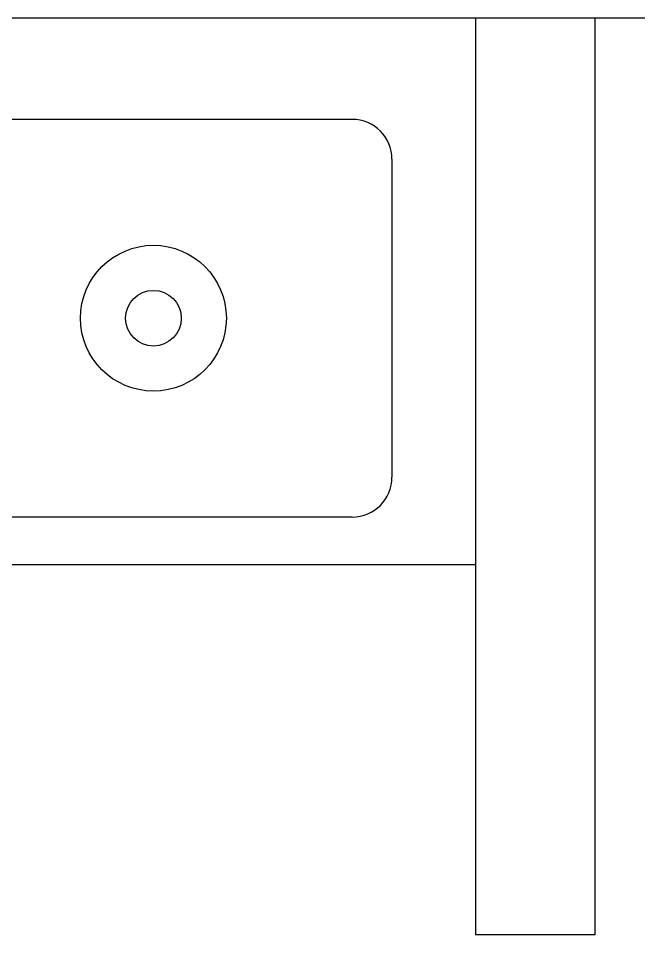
# Model space of a CAD drawing. Header units: metres. Extents: x -331 to 2982, y 362 to 2539.
# Drawn here: x 2873.032 to 2873.813, y 1400.584 to 1401.736 of the extents above; entities that cross this region are included whole.
import ezdxf

# ---------------------------------------------------------------- set-up
doc = ezdxf.new("R2010")
doc.units = ezdxf.units.M
for name, color, linetype in [('Div', 251, 'Continuous'), ('Mob', 251, 'Continuous'), ('Pis', 251, 'Continuous')]:
    doc.layers.add(name, color=color, linetype=linetype)

# ---------------------------------------------------------------- blocks, each defined once
blk = doc.blocks.new('XR_BL2_AND_MON-REV15$0$A$C33FF3198')
at = {"layer": 'Mob'}
for p, q in [((0.9, 0.25), (0.4, 0.25)), ((0.95, 0.2), (0.95, -0.2)), ((0.9, -0.25), (0.4, -0.25))]:
    blk.add_line(p, q, dxfattribs=at)
for radius in [0.0917, 0.035]:
    blk.add_circle((0.65, 0), radius, dxfattribs=at)
for centre, start, end in [((0.9, 0.2), 0, 90), ((0.9, -0.2), 270, 0)]:
    blk.add_arc(centre, 0.05, start, end, dxfattribs=at)

msp = doc.modelspace()

# ---------------------------------------------------------------- linework, layer by layer
at = {"layer": 'Div', "lineweight": 0}
for p, q in [((2873.6073, 1401.7358), (2873.6073, 1400.5835)), ((2873.7573, 1401.7358), (2873.7573, 1400.5835)), ((2873.7573, 1400.5835), (2873.6073, 1400.5835))]:
    msp.add_line(p, q, dxfattribs=at)
at = {"layer": 'Pis'}
for p, q in [((2877.748, 1401.7358), (2870.048, 1401.7358)), ((2873.6073, 1401.7358), (2873.6073, 1400.5835)), ((2873.7573, 1401.7358), (2873.7573, 1400.5835)), ((2873.6073, 1401.0487), (2870.3673, 1401.0487)), ((2873.7573, 1400.5835), (2873.6073, 1400.5835))]:
    msp.add_line(p, q, dxfattribs=at)

# ---------------------------------------------------------------- block references
msp.add_blockref('XR_BL2_AND_MON-REV15$0$A$C33FF3198', (2872.5523, 1401.3587), dxfattribs=at)

doc.saveas('drawing.dxf')
